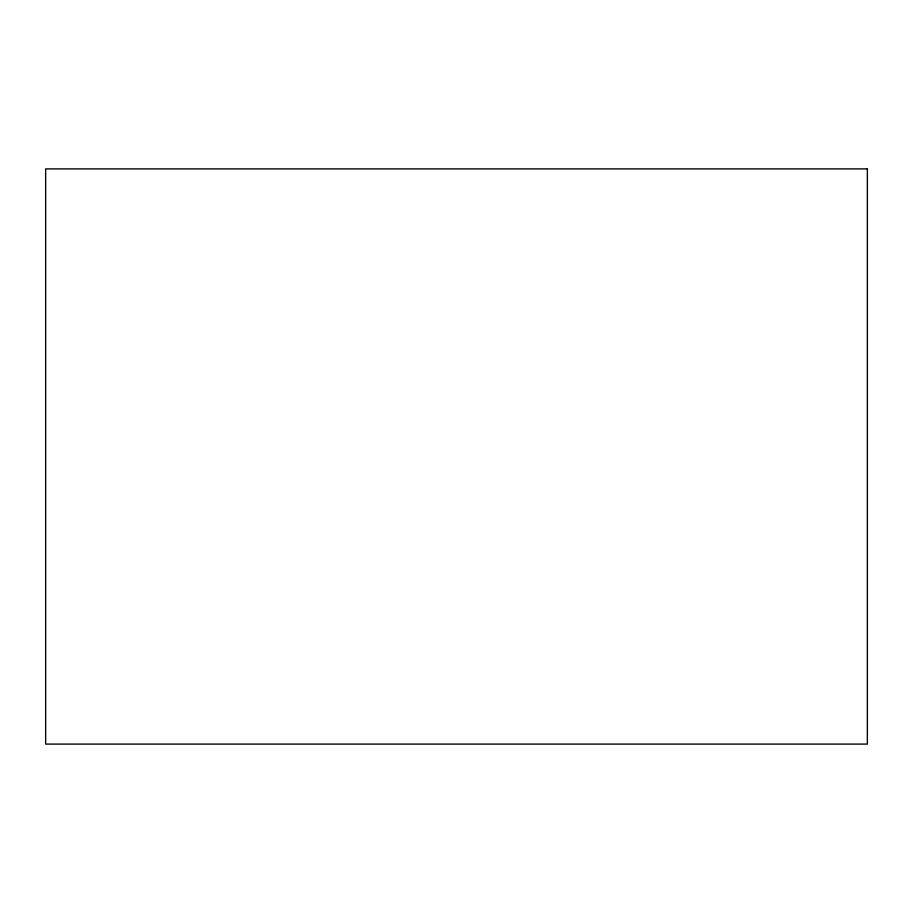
<?xml version="1.0" encoding="UTF-8"?>
<svg xmlns="http://www.w3.org/2000/svg" width="913" height="913" viewBox="0 0 913 913"><rect width="100%" height="100%" fill="white"/><g stroke="black" fill="none" stroke-linecap="round" stroke-linejoin="round"><path stroke-width="1.37" d="M867.35 168.905L45.65 168.905L45.65 744.095L867.35 744.095L867.35 168.905"/></g></svg>
